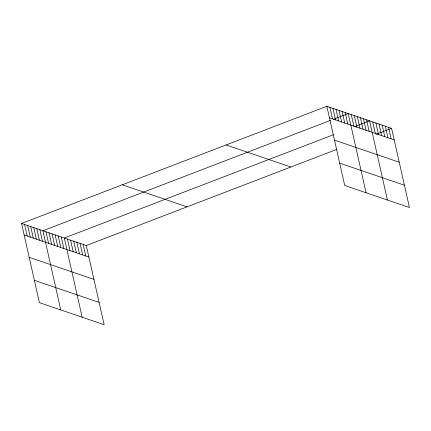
<?xml version="1.0" encoding="UTF-8"?>
<svg xmlns="http://www.w3.org/2000/svg" width="431" height="431" viewBox="0 0 431 431"><rect width="100%" height="100%" fill="white"/><g stroke="black" fill="none" stroke-linecap="round" stroke-linejoin="round"><path stroke-width="0.65" d="M21.55 223.468L86.302 245.53L104.151 324.715L39.393 302.654L21.55 223.468L326.849 106.285L391.607 128.346L409.45 207.532L344.698 185.47L326.849 106.285M330.442 120.389L42.917 230.752L60.766 309.932M333.405 119.252L348.221 113.569L366.064 192.749M333.438 134.725L64.289 238.031L82.132 317.211M354.772 126.536L369.588 120.847L387.431 200.027M86.302 245.53L337.085 149.277M376.198 134.262L391.607 128.346M329.451 117.814L394.203 139.876M334.483 140.14L399.235 162.201M339.666 163.144L404.418 185.206M226.103 144.956L290.855 167.018M122.302 184.802L187.054 206.858M24.147 234.997L88.905 257.059M29.179 257.323L93.931 279.385M34.361 280.328L99.119 302.39M388.46 127.274L391.057 138.804M385.314 126.208L387.911 137.731M382.168 125.135L384.77 136.659M379.027 124.063L381.624 135.587M375.88 122.991L378.477 134.52M372.734 121.919L375.331 133.448M366.539 119.807L369.135 131.336M363.484 118.767L366.081 130.297M360.429 117.728L363.031 129.257M357.38 116.688L359.977 128.217M354.325 115.648L356.922 127.177M351.27 114.608L353.873 126.132M345.166 112.529L347.763 124.053M342.117 111.489L344.714 123.013M339.062 110.449L341.659 121.973M336.008 109.409L338.61 120.933M332.958 108.37L335.555 119.893M329.904 107.33L332.5 118.854M83.161 244.458L85.758 255.987M80.015 243.386L82.612 254.915M76.869 242.319L79.466 253.843M73.723 241.247L76.319 252.771M70.576 240.175L73.178 251.699M67.435 239.103L70.032 250.632M61.234 236.991L63.831 248.52M58.185 235.951L60.782 247.48M55.13 234.911L57.727 246.44M52.076 233.871L54.672 245.395M49.026 232.832L51.623 244.355M45.972 231.792L48.568 243.316M39.867 229.712L42.464 241.236M36.813 228.672L39.41 240.196M33.763 227.633L36.36 239.157M30.709 226.593L33.306 238.117M27.654 225.548L30.251 237.077M24.605 224.508L27.201 236.037"/></g></svg>
